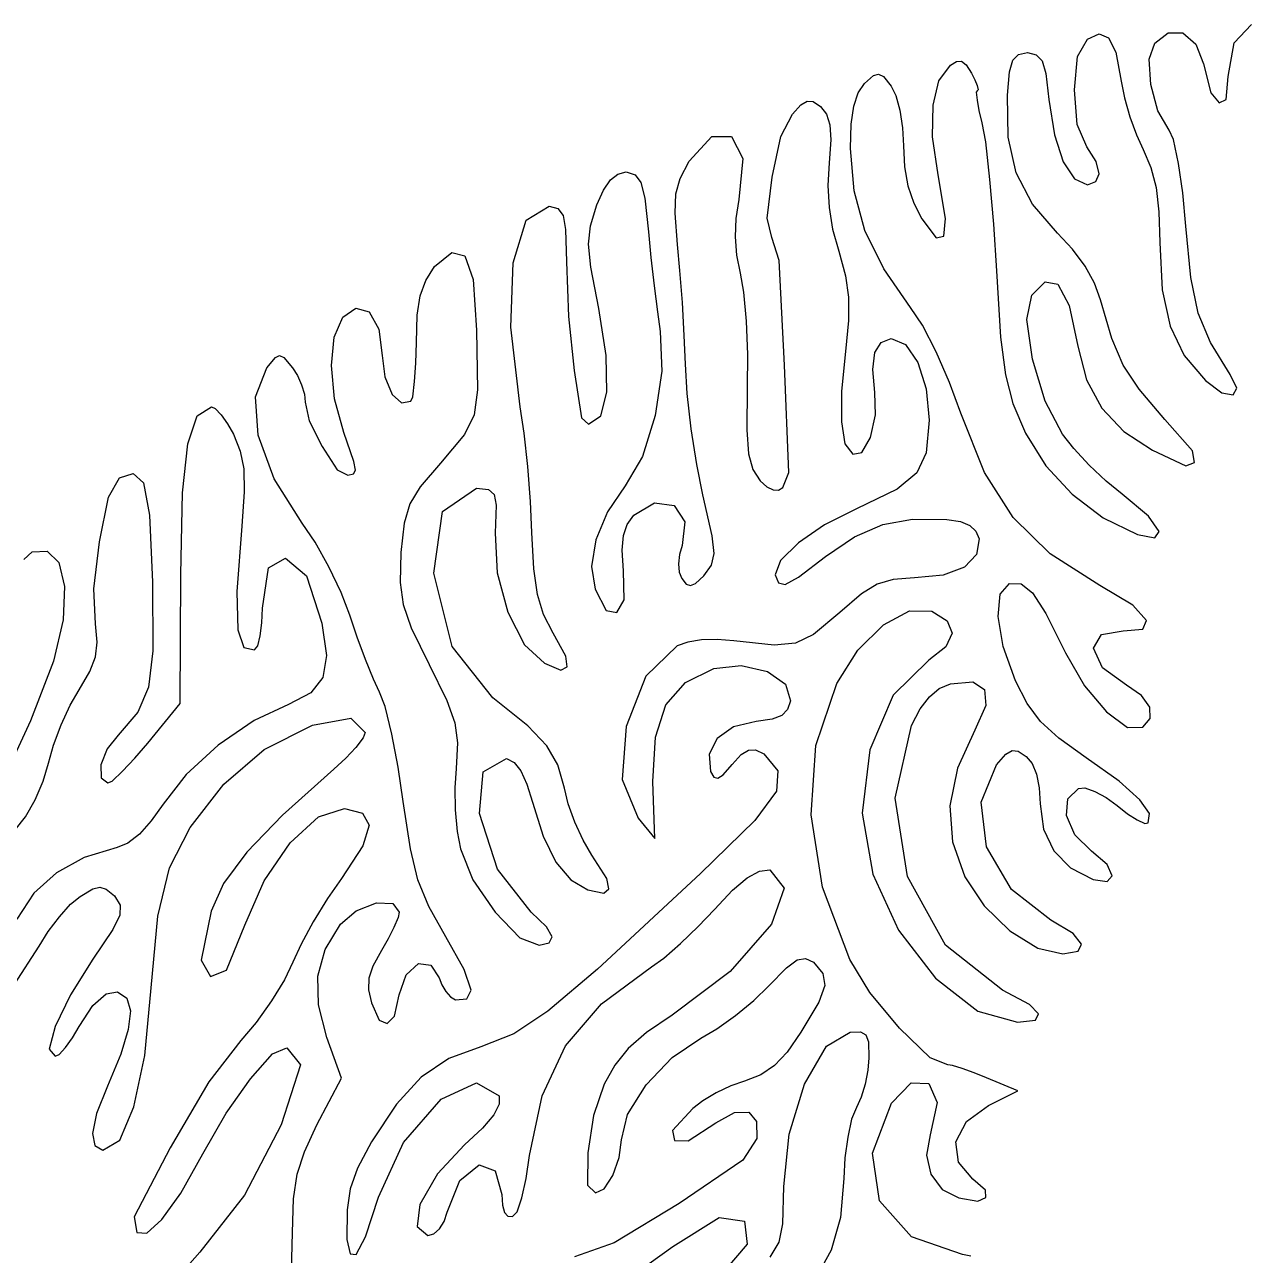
# Model space of a CAD drawing. Header units: metres. Extents: x -276 to 353, y -236 to 239.
# Drawn here: x -136.4 to 6.5, y 93.6 to 237.6 of the extents above; entities that cross this region are included whole.
import ezdxf

# ---------------------------------------------------------------- set-up
doc = ezdxf.new("R2010")
doc.units = ezdxf.units.M
doc.layers.add('Draw', color=2, linetype='CONTINUOUS')

msp = doc.modelspace()

# ---------------------------------------------------------------- linework, layer by layer
at = {"layer": 'draw'}
for p, q in [((-12.01, 235.91), (-10.63, 236.52)), ((-10.63, 236.52), (-9.54, 236.09)), ((-4.12, 235.45), (-2.57, 236.66)), ((-2.57, 236.66), (-0.86, 236.64)), ((-0.86, 236.64), (0.65, 235.33)), ((5.15, 235.47), (7.18, 237.62)), ((-13.18, 233.89), (-12.01, 235.91)), ((-9.54, 236.09), (-8.71, 234.38)), ((-4.78, 233.56), (-4.12, 235.45)), ((0.65, 235.33), (1.55, 233.02)), ((4.45, 231.55), (5.15, 235.47)), ((-21.13, 232.11), (-20.75, 233.46)), ((-20.75, 233.46), (-20.1, 234.13)), ((-20.1, 234.13), (-19.05, 234.37)), ((-19.05, 234.37), (-18, 234.1)), ((-18, 234.1), (-17.32, 233.37)), ((-13.54, 229.97), (-13.18, 233.89)), ((-8.71, 234.38), (-8.06, 230.99)), ((-4.59, 230.6), (-4.78, 233.56)), ((-29.39, 231.02), (-28.06, 232.87)), ((-28.06, 232.87), (-27.33, 233.32)), ((-27.33, 233.32), (-26.75, 233.33)), ((-26.75, 233.33), (-26.2, 232.92)), ((-26.2, 232.92), (-25.59, 231.94)), ((-25.59, 231.94), (-25.19, 231.15)), ((-21.38, 229.37), (-21.13, 232.11)), ((-17.32, 233.37), (-16.88, 231.89)), ((1.55, 233.02), (2.41, 229.65)), ((-38.85, 229.64), (-38.09, 230.74)), ((-38.09, 230.74), (-37.07, 231.65)), ((-37.07, 231.65), (-36.47, 231.83)), ((-36.47, 231.83), (-35.89, 231.54)), ((-35.89, 231.54), (-34.99, 230.43)), ((-30.08, 228.18), (-29.39, 231.02)), ((-25.19, 231.15), (-24.93, 230.48)), ((-16.88, 231.89), (-16.52, 228.87)), ((-8.06, 230.99), (-7.67, 229.05)), ((-3.78, 227.54), (-4.59, 230.6)), ((4.21, 228.87), (4.45, 231.55)), ((-39.37, 228.09), (-38.85, 229.64)), ((-34.99, 230.43), (-34.43, 229.34)), ((-34.43, 229.34), (-33.97, 227.59)), ((-24.91, 229.87), (-25.05, 229.73)), ((-25.05, 229.73), (-24.93, 228.77)), ((-24.93, 230.48), (-24.81, 230)), ((-24.81, 230), (-24.91, 229.87)), ((-21.29, 224.44), (-21.38, 229.37)), ((-13.21, 225.92), (-13.54, 229.97)), ((-7.67, 229.05), (-7.04, 226.84)), ((2.41, 229.65), (3.41, 228.47)), ((-46.55, 227.13), (-45.55, 228.24)), ((-45.55, 228.24), (-44.83, 228.66)), ((-44.83, 228.66), (-44.12, 228.6)), ((-44.12, 228.6), (-43.25, 228.03)), ((-43.25, 228.03), (-42.54, 227.13)), ((-39.66, 225.97), (-39.37, 228.09)), ((-30.13, 224.49), (-30.08, 228.18)), ((-24.93, 228.77), (-24.71, 227.56)), ((-16.52, 228.87), (-15.89, 224.71)), ((3.41, 228.47), (4.21, 228.87)), ((-47.88, 224.53), (-46.55, 227.13)), ((-42.54, 227.13), (-42.16, 225.9)), ((-33.97, 227.59), (-33.66, 225.53)), ((-24.71, 227.56), (-24.37, 226.12)), ((-7.04, 226.84), (-6.27, 224.71)), ((-2.47, 225.27), (-3.78, 227.54)), ((-42.16, 225.9), (-42.06, 224.12)), ((-39.75, 223.11), (-39.66, 225.97)), ((-33.66, 225.53), (-33.55, 223.43)), ((-24.37, 226.12), (-23.95, 223.9)), ((-12.09, 223.31), (-13.21, 225.92)), ((-1.93, 224.17), (-2.47, 225.27)), ((-58.63, 221.62), (-55.98, 224.53)), ((-55.98, 224.53), (-53.68, 224.52)), ((-53.68, 224.52), (-52.36, 221.94)), ((-48.92, 219.76), (-47.88, 224.53)), ((-42.06, 224.12), (-42.26, 221.45)), ((-33.55, 223.43), (-33.42, 220.98)), ((-29.5, 220.03), (-30.13, 224.49)), ((-23.95, 223.9), (-23.47, 219.49)), ((-20.35, 220.28), (-21.29, 224.44)), ((-15.89, 224.71), (-14.87, 221.56)), ((-11, 221.58), (-12.09, 223.31)), ((-6.27, 224.71), (-5.49, 223.01)), ((-1.37, 221.37), (-1.93, 224.17)), ((-52.36, 221.94), (-52.8, 217.16)), ((-39.32, 218.17), (-39.75, 223.11)), ((-5.49, 223.01), (-4.59, 220.91)), ((-59.68, 219.62), (-58.63, 221.62)), ((-42.26, 221.45), (-42.4, 218.79)), ((-33.42, 220.98), (-33.02, 218.76)), ((-14.87, 221.56), (-13.55, 219.55)), ((-10.65, 220.15), (-11, 221.58)), ((-4.59, 220.91), (-3.99, 218.56)), ((-0.87, 217.91), (-1.37, 221.37)), ((-68.66, 218.25), (-67.85, 219.44)), ((-67.85, 219.44), (-66.98, 220.13)), ((-66.98, 220.13), (-66.01, 220.37)), ((-66.01, 220.37), (-64.96, 220.04)), ((-64.96, 220.04), (-64.28, 219.15)), ((-64.28, 219.15), (-63.83, 217.31)), ((-60.19, 217.8), (-59.68, 219.62)), ((-49.5, 214.96), (-48.92, 219.76)), ((-28.63, 214.93), (-29.5, 220.03)), ((-23.47, 219.49), (-23.02, 214.27)), ((-18.45, 216.62), (-20.35, 220.28)), ((-13.55, 219.55), (-12.02, 218.87)), ((-12.02, 218.87), (-11.04, 219.25)), ((-11.04, 219.25), (-10.65, 220.15)), ((-69.44, 216.51), (-68.66, 218.25)), ((-60.28, 215.53), (-60.19, 217.8)), ((-42.4, 218.79), (-42.26, 216.21)), ((-38.05, 213.52), (-39.32, 218.17)), ((-33.02, 218.76), (-32.35, 216.73)), ((-3.99, 218.56), (-3.66, 215.72)), ((-0.52, 214.04), (-0.87, 217.91)), ((-77.69, 214.71), (-75.02, 216.37)), ((-75.02, 216.37), (-73.98, 216.08)), ((-70.18, 214.06), (-69.44, 216.51)), ((-63.83, 217.31), (-63.4, 213.37)), ((-52.8, 217.16), (-53.16, 214.93)), ((-42.26, 216.21), (-41.84, 213.66)), ((-32.35, 216.73), (-31.4, 214.87)), ((-15.51, 213.21), (-18.45, 216.62)), ((-79.21, 209.73), (-77.69, 214.71)), ((-73.98, 216.08), (-73.37, 215.29)), ((-73.37, 215.29), (-73.09, 213.64)), ((-59.98, 211.87), (-60.28, 215.53)), ((-53.16, 214.93), (-53.25, 212.76)), ((-48.95, 212.7), (-49.5, 214.96)), ((-31.4, 214.87), (-29.72, 212.67)), ((-28.84, 212.84), (-28.63, 214.93)), ((-3.66, 215.72), (-3.55, 212.11)), ((-73.09, 213.64), (-73, 209.87)), ((-70.39, 211.92), (-70.18, 214.06)), ((-63.4, 213.37), (-63.1, 210.35)), ((-41.84, 213.66), (-41.13, 211.09)), ((-35.86, 209.02), (-38.05, 213.52)), ((-23.02, 214.27), (-22.67, 208.79)), ((-13.76, 211.35), (-15.51, 213.21)), ((0.08, 208), (-0.52, 214.04)), ((-70.13, 209.21), (-70.39, 211.92)), ((-59.7, 208.85), (-59.98, 211.87)), ((-53.25, 212.76), (-53.09, 210.63)), ((-48.1, 210.02), (-48.95, 212.7)), ((-29.72, 212.67), (-28.84, 212.84)), ((-3.55, 212.11), (-3.26, 206.59)), ((-88.42, 209.32), (-86.4, 210.96)), ((-86.4, 210.96), (-84.88, 210.55)), ((-84.88, 210.55), (-83.9, 207.79)), ((-63.1, 210.35), (-62.73, 207.06)), ((-53.09, 210.63), (-52.67, 208.52)), ((-41.13, 211.09), (-40.33, 208.22)), ((-12.29, 209.36), (-13.76, 211.35)), ((-89.46, 207.67), (-88.42, 209.32)), ((-79.5, 202.22), (-79.21, 209.73)), ((-73, 209.87), (-72.74, 203.47)), ((-69.2, 204.4), (-70.13, 209.21)), ((-47.47, 197.76), (-48.1, 210.02)), ((-32.72, 204.52), (-35.86, 209.02)), ((-11.18, 207.34), (-12.29, 209.36)), ((-90.11, 205.88), (-89.46, 207.67)), ((-83.9, 207.79), (-83.5, 201.87)), ((-59.42, 205.08), (-59.7, 208.85)), ((-52.67, 208.52), (-52.27, 206.32)), ((-40.33, 208.22), (-39.96, 205.72)), ((-22.67, 208.79), (-22.18, 201.04)), ((-18.51, 205.96), (-16.98, 207.5)), ((-16.98, 207.5), (-15.48, 207.24)), ((0.95, 203.86), (0.08, 208)), ((-62.73, 207.06), (-62.35, 203.99)), ((-52.27, 206.32), (-51.97, 202.89)), ((-15.48, 207.24), (-14.14, 204.76)), ((-10.48, 205.4), (-11.18, 207.34)), ((-3.26, 206.59), (-2.33, 202.33)), ((-90.45, 203.61), (-90.11, 205.88)), ((-59.2, 201.22), (-59.42, 205.08)), ((-39.96, 205.72), (-39.97, 202.98)), ((-19.12, 203.11), (-18.51, 205.96)), ((-14.14, 204.76), (-13.16, 199.98)), ((-9.17, 200.87), (-10.48, 205.4)), ((-100.18, 201.05), (-99.16, 203.39)), ((-99.16, 203.39), (-97.62, 204.43)), ((-97.62, 204.43), (-96.08, 204.01)), ((-96.08, 204.01), (-94.93, 201.98)), ((-90.55, 200.41), (-90.45, 203.61)), ((-72.74, 203.47), (-72.08, 197.15)), ((-68.32, 198.9), (-69.2, 204.4)), ((-62.35, 203.99), (-62.03, 201.71)), ((-31.32, 202.44), (-32.72, 204.52)), ((2.38, 200.4), (0.95, 203.86)), ((-94.93, 201.98), (-94.55, 198.87)), ((-83.5, 201.87), (-83.39, 194.86)), ((-78.39, 192.87), (-79.5, 202.22)), ((-62.03, 201.71), (-61.83, 197.05)), ((-51.97, 202.89), (-51.81, 198.99)), ((-39.97, 202.98), (-40.34, 199.36)), ((-29.71, 199.32), (-31.32, 202.44)), ((-18.45, 198.45), (-19.12, 203.11)), ((-2.33, 202.33), (-0.68, 198.9)), ((-100.49, 197.7), (-100.18, 201.05)), ((-90.6, 197.98), (-90.55, 200.41)), ((-59.07, 197.87), (-59.2, 201.22)), ((-36.89, 199.23), (-36.15, 200.42)), ((-36.15, 200.42), (-35, 200.87)), ((-35, 200.87), (-33.3, 200.16)), ((-22.18, 201.04), (-21.61, 196.61)), ((-7.83, 197.75), (-9.17, 200.87)), ((4.67, 196.67), (2.38, 200.4)), ((-107.05, 198.65), (-106.55, 198.87)), ((-106.55, 198.87), (-106.05, 198.65)), ((-94.55, 198.87), (-94.26, 196.4)), ((-68.27, 194.61), (-68.32, 198.9)), ((-51.81, 198.99), (-51.82, 195.16)), ((-40.34, 199.36), (-40.81, 194.71)), ((-37.15, 197.26), (-36.89, 199.23)), ((-33.3, 200.16), (-31.86, 198.07)), ((-28.14, 195.73), (-29.71, 199.32)), ((-13.16, 199.98), (-12.12, 196.06)), ((-0.68, 198.9), (1.81, 195.95)), ((-109.37, 194.06), (-108.05, 197.43)), ((-108.05, 197.43), (-107.05, 198.65)), ((-106.05, 198.65), (-105.05, 197.43)), ((-105.05, 197.43), (-104.48, 196.54)), ((-100.12, 193.83), (-100.49, 197.7)), ((-90.75, 195.83), (-90.6, 197.98)), ((-58.86, 194.44), (-59.07, 197.87)), ((-46.98, 185.19), (-47.47, 197.76)), ((-31.86, 198.07), (-30.88, 194.98)), ((-16.98, 193.56), (-18.45, 198.45)), ((-5.97, 194.94), (-7.83, 197.75)), ((-104.48, 196.54), (-103.99, 195.46)), ((-94.26, 196.4), (-93.4, 194.34)), ((-72.08, 197.15), (-71.22, 191.58)), ((-61.83, 197.05), (-62.59, 191.86)), ((-36.89, 194.57), (-37.15, 197.26)), ((-21.61, 196.61), (-20.73, 193.27)), ((-12.12, 196.06), (-10.34, 192.74)), ((1.81, 195.95), (3.71, 194.5)), ((5.47, 195.05), (4.67, 196.67)), ((-103.99, 195.46), (-103.66, 194.36)), ((-90.95, 194.07), (-90.75, 195.83)), ((-83.39, 194.86), (-83.78, 191.93)), ((-68.97, 191.81), (-68.27, 194.61)), ((-51.82, 195.16), (-51.88, 190.19)), ((-40.81, 194.71), (-40.81, 191.12)), ((-36.81, 191.94), (-36.89, 194.57)), ((-30.88, 194.98), (-30.55, 191.31)), ((-26.83, 192.13), (-28.14, 195.73)), ((-2.94, 191.4), (-5.97, 194.94)), ((3.71, 194.5), (5.04, 194.28)), ((5.04, 194.28), (5.47, 195.05)), ((-109.06, 189.56), (-109.37, 194.06)), ((-103.66, 194.36), (-103.55, 193.43)), ((-103.55, 193.43), (-103.1, 191.24)), ((-99.05, 189.87), (-100.12, 193.83)), ((-93.4, 194.34), (-92.28, 193.36)), ((-92.28, 193.36), (-91.21, 193.55)), ((-91.21, 193.55), (-90.95, 194.07)), ((-58.38, 190.29), (-58.86, 194.44)), ((-20.73, 193.27), (-19.26, 189.79)), ((-14.92, 189.68), (-16.98, 193.56)), ((-117.28, 188.56), (-116.21, 191.83)), ((-116.21, 191.83), (-114.54, 192.87)), ((-114.54, 192.87), (-114.08, 192.69)), ((-114.08, 192.69), (-113.39, 191.93)), ((-113.39, 191.93), (-112.65, 190.9)), ((-83.78, 191.93), (-84.91, 189.64)), ((-77.94, 189.8), (-78.39, 192.87)), ((-70.39, 190.87), (-68.97, 191.81)), ((-62.59, 191.86), (-64.08, 187.06)), ((-37.42, 189.29), (-36.81, 191.94)), ((-24.05, 185.19), (-26.83, 192.13)), ((-10.34, 192.74), (-7.76, 189.99)), ((-112.65, 190.9), (-111.95, 189.67)), ((-103.1, 191.24), (-101.59, 188.23)), ((-71.22, 191.58), (-70.39, 190.87)), ((-57.74, 186.12), (-58.38, 190.29)), ((-51.88, 190.19), (-51.68, 187.37)), ((-40.81, 191.12), (-40.39, 188.56)), ((-30.55, 191.31), (-30.89, 187.51)), ((0.29, 187.72), (-2.94, 191.4)), ((-111.95, 189.67), (-111.16, 187.69)), ((-107.19, 184.44), (-109.06, 189.56)), ((-97.87, 186.48), (-99.05, 189.87)), ((-84.91, 189.64), (-87.74, 186.28)), ((-77.52, 185.88), (-77.94, 189.8)), ((-38.41, 187.52), (-37.42, 189.29)), ((-19.26, 189.79), (-16.9, 185.99)), ((-13.61, 188.01), (-14.92, 189.68)), ((-7.76, 189.99), (-4.39, 187.79)), ((-117.91, 182.83), (-117.28, 188.56)), ((-111.16, 187.69), (-110.76, 185.61)), ((-101.59, 188.23), (-99.81, 185.5)), ((-51.68, 187.37), (-51.19, 185.54)), ((-40.39, 188.56), (-39.48, 187.33)), ((-39.48, 187.33), (-38.41, 187.52)), ((-30.89, 187.51), (-31.98, 185.14)), ((-11.8, 186.07), (-13.61, 188.01)), ((-4.39, 187.79), (-0.5, 185.97)), ((0.5, 186.38), (0.29, 187.72)), ((-97.66, 185.48), (-97.87, 186.48)), ((-87.74, 186.28), (-90.09, 183.53)), ((-77.19, 181.79), (-77.52, 185.88)), ((-64.08, 187.06), (-66.11, 183.65)), ((-57.02, 182.6), (-57.74, 186.12)), ((-16.9, 185.99), (-13.82, 182.64)), ((-9.82, 184.18), (-11.8, 186.07)), ((-0.5, 185.97), (0.5, 186.38)), ((-126.58, 182.3), (-125.3, 184.56)), ((-125.3, 184.56), (-123.68, 185.06)), ((-123.68, 185.06), (-122.47, 183.99)), ((-110.76, 185.61), (-110.71, 182.93)), ((-103.91, 179.26), (-107.19, 184.44)), ((-99.81, 185.5), (-98.57, 184.87)), ((-98.57, 184.87), (-97.89, 185.05)), ((-97.89, 185.05), (-97.66, 185.48)), ((-51.19, 185.54), (-50.31, 184.21)), ((-47.66, 183.42), (-46.98, 185.19)), ((-31.98, 185.14), (-34.27, 183.26)), ((-20.71, 179.92), (-24.05, 185.19)), ((-122.47, 183.99), (-121.77, 180.19)), ((-90.09, 183.53), (-91.31, 181.51)), ((-87.48, 180.63), (-83.52, 183.37)), ((-83.52, 183.37), (-82.11, 183.19)), ((-82.11, 183.19), (-81.45, 182.62)), ((-66.11, 183.65), (-68.2, 180.58)), ((-50.31, 184.21), (-49.52, 183.53)), ((-49.52, 183.53), (-48.79, 183.17)), ((-48.79, 183.17), (-48.16, 183.14)), ((-48.16, 183.14), (-47.66, 183.42)), ((-34.27, 183.26), (-39.04, 180.95)), ((-7.97, 182.65), (-9.82, 184.18)), ((-127.65, 177.09), (-126.58, 182.3)), ((-118.12, 173.26), (-117.91, 182.83)), ((-110.71, 182.93), (-110.99, 178.92)), ((-91.31, 181.51), (-91.97, 179.28)), ((-81.45, 182.62), (-81.22, 181.39)), ((-77.02, 178.18), (-77.19, 181.79)), ((-65.09, 180.19), (-62.67, 181.64)), ((-62.67, 181.64), (-60.38, 181.33)), ((-55.93, 177.77), (-57.02, 182.6)), ((-13.82, 182.64), (-10.18, 179.9)), ((-4.87, 180.09), (-7.97, 182.65)), ((-121.77, 180.19), (-121.45, 172.37)), ((-88.5, 173.41), (-87.48, 180.63)), ((-81.22, 181.39), (-81.34, 178.09)), ((-68.2, 180.58), (-69.55, 177.31)), ((-65.87, 179.12), (-65.09, 180.19)), ((-60.38, 181.33), (-59.14, 179.43)), ((-39.04, 180.95), (-42.79, 179.06)), ((-3.63, 178.28), (-4.87, 180.09)), ((-110.99, 178.92), (-111.56, 171.27)), ((-102.4, 177.03), (-103.91, 179.26)), ((-91.97, 179.28), (-92.36, 175.85)), ((-66.31, 177.83), (-65.87, 179.12)), ((-59.14, 179.43), (-59.44, 176.66)), ((-42.79, 179.06), (-45.85, 176.96)), ((-39.29, 177.67), (-35.97, 179.1)), ((-35.97, 179.1), (-32.47, 179.75)), ((-32.47, 179.75), (-28.49, 179.7)), ((-28.49, 179.7), (-26.89, 179.44)), ((-26.89, 179.44), (-25.78, 179)), ((-25.78, 179), (-25.08, 178.34)), ((-16.37, 175.69), (-20.71, 179.92)), ((-10.18, 179.9), (-6.17, 177.92)), ((-81.34, 178.09), (-81.08, 173.46)), ((-76.8, 173.9), (-77.02, 178.18)), ((-69.55, 177.31), (-70.05, 174.18)), ((-66.45, 176.11), (-66.31, 177.83)), ((-55.69, 175.7), (-55.93, 177.77)), ((-42.69, 175.36), (-39.29, 177.67)), ((-25.08, 178.34), (-24.7, 177.44)), ((-24.7, 177.44), (-24.99, 175.6)), ((-6.17, 177.92), (-4.14, 177.54)), ((-4.14, 177.54), (-3.63, 178.28)), ((-136.48, 175.01), (-135.53, 175.89)), ((-135.53, 175.89), (-133.76, 175.98)), ((-133.76, 175.98), (-132.4, 174.67)), ((-128.29, 171.59), (-127.65, 177.09)), ((-100.81, 174.17), (-102.4, 177.03)), ((-92.36, 175.85), (-92.45, 172.31)), ((-66.31, 173.69), (-66.45, 176.11)), ((-59.44, 176.66), (-59.75, 175.59)), ((-45.85, 176.96), (-47.93, 174.9)), ((-132.4, 174.67), (-131.73, 171.85)), ((-107.87, 174.02), (-105.85, 175.17)), ((-105.85, 175.17), (-103.41, 173.1)), ((-59.75, 175.59), (-59.87, 174.5)), ((-59.87, 174.5), (-59.78, 173.52)), ((-56.9, 173.1), (-56, 174.36)), ((-56, 174.36), (-55.69, 175.7)), ((-47.93, 174.9), (-48.55, 173.2)), ((-45.83, 172.96), (-42.69, 175.36)), ((-24.99, 175.6), (-26.4, 174.13)), ((-10.57, 171.96), (-16.37, 175.69)), ((-118.19, 158.15), (-118.12, 173.26)), ((-108.55, 169.31), (-107.87, 174.02)), ((-103.41, 173.1), (-101.6, 167.57)), ((-99.37, 171.16), (-100.81, 174.17)), ((-86.35, 164.82), (-88.5, 173.41)), ((-81.08, 173.46), (-79.83, 168.84)), ((-76.38, 170.92), (-76.8, 173.9)), ((-70.05, 174.18), (-69.61, 171.52)), ((-66.25, 170.28), (-66.31, 173.69)), ((-59.78, 173.52), (-59.5, 172.79)), ((-57.87, 172.21), (-56.9, 173.1)), ((-48.55, 173.2), (-48.19, 172.29)), ((-47.4, 172.1), (-45.83, 172.96)), ((-32.27, 172.87), (-34.74, 172.69)), ((-28.9, 173.18), (-32.27, 172.87)), ((-26.4, 174.13), (-28.9, 173.18)), ((-131.73, 171.85), (-131.89, 167.96)), ((-128.11, 167.5), (-128.29, 171.59)), ((-121.45, 172.37), (-121.41, 164.31)), ((-92.45, 172.31), (-92.11, 169.74)), ((-69.61, 171.52), (-68.32, 169.04)), ((-59.5, 172.79), (-58.97, 172.12)), ((-58.97, 172.12), (-58.47, 171.95)), ((-58.47, 171.95), (-57.87, 172.21)), ((-48.19, 172.29), (-47.4, 172.1)), ((-36.61, 172.14), (-38.47, 170.99)), ((-34.74, 172.69), (-36.61, 172.14)), ((-22.24, 170.95), (-21.13, 172.21)), ((-21.13, 172.21), (-19.77, 172.15)), ((-19.77, 172.15), (-18.44, 171.1)), ((-6.71, 169.67), (-10.57, 171.96)), ((-111.56, 171.27), (-111.45, 166.77)), ((-98.35, 168.48), (-99.37, 171.16)), ((-75.67, 168.58), (-76.38, 170.92)), ((-67.1, 168.81), (-66.25, 170.28)), ((-38.47, 170.99), (-41, 168.82)), ((-22.47, 168.35), (-22.24, 170.95)), ((-18.44, 171.1), (-16.87, 168.71)), ((-108.62, 167.61), (-108.55, 169.31)), ((-92.11, 169.74), (-91.14, 167.01)), ((-79.83, 168.84), (-77.9, 165.02)), ((-74.56, 166.38), (-75.67, 168.58)), ((-68.32, 169.04), (-67.1, 168.81)), ((-41, 168.82), (-44.06, 166.24)), ((-35.9, 167.37), (-32.86, 168.99)), ((-32.86, 168.99), (-30.24, 168.95)), ((-30.24, 168.95), (-28.42, 167.84)), ((-16.87, 168.71), (-14.58, 164.09)), ((-5.11, 167.88), (-6.71, 169.67)), ((-131.89, 167.96), (-133.02, 163.12)), ((-127.91, 165.33), (-128.11, 167.5)), ((-108.83, 166.09), (-108.62, 167.61)), ((-101.6, 167.57), (-101.05, 163.79)), ((-97.47, 165.93), (-98.35, 168.48)), ((-38.89, 164.41), (-35.9, 167.37)), ((-28.42, 167.84), (-27.84, 166.4)), ((-21.87, 164.84), (-22.47, 168.35)), ((-5.55, 166.85), (-5.11, 167.88)), ((-111.45, 166.77), (-110.73, 164.7)), ((-109.12, 164.89), (-108.83, 166.09)), ((-96.5, 163.32), (-97.47, 165.93)), ((-91.14, 167.01), (-89.05, 162.74)), ((-73.04, 163.7), (-74.56, 166.38)), ((-44.06, 166.24), (-46.18, 165.2)), ((-27.84, 166.4), (-28.57, 164.78)), ((-11.3, 164.64), (-10.36, 166.23)), ((-10.36, 166.23), (-7.83, 166.65)), ((-7.83, 166.65), (-5.55, 166.85)), ((-128.1, 163.6), (-127.91, 165.33)), ((-121.41, 164.31), (-121.91, 160.07)), ((-110.73, 164.7), (-109.48, 164.42)), ((-109.48, 164.42), (-109.12, 164.89)), ((-81.61, 158.81), (-86.35, 164.82)), ((-77.9, 165.02), (-75.56, 162.88)), ((-60.03, 164.89), (-63.7, 161.34)), ((-58.8, 165.35), (-60.03, 164.89)), ((-57.19, 165.61), (-58.8, 165.35)), ((-55.35, 165.66), (-57.19, 165.61)), ((-53.41, 165.49), (-55.35, 165.66)), ((-48.68, 164.97), (-53.41, 165.49)), ((-46.18, 165.2), (-48.68, 164.97)), ((-41.34, 160.51), (-38.89, 164.41)), ((-28.57, 164.78), (-30.59, 163.21)), ((-20.43, 160.81), (-21.87, 164.84)), ((-10.26, 162.35), (-11.3, 164.64)), ((-133.02, 163.12), (-135.7, 156.12)), ((-128.75, 161.9), (-128.1, 163.6)), ((-101.05, 163.79), (-101.48, 161.21)), ((-95.56, 161.01), (-96.5, 163.32)), ((-75.56, 162.88), (-73.64, 162.07)), ((-72.91, 162.46), (-73.04, 163.7)), ((-30.59, 163.21), (-34.75, 159.15)), ((-14.58, 164.09), (-12.38, 160.24)), ((-130, 159.77), (-128.75, 161.9)), ((-89.05, 162.74), (-86.98, 158.52)), ((-73.64, 162.07), (-72.91, 162.46)), ((-59.07, 160.61), (-55.74, 162.25)), ((-55.74, 162.25), (-52.54, 162.62)), ((-52.54, 162.62), (-49.46, 161.92)), ((-49.46, 161.92), (-47.34, 160.41)), ((-7.43, 160.31), (-10.26, 162.35)), ((-121.91, 160.07), (-123.14, 157.16)), ((-101.48, 161.21), (-102.92, 159.39)), ((-94.86, 159.49), (-95.56, 161.01)), ((-63.7, 161.34), (-66.01, 155.47)), ((-61.34, 157.99), (-59.07, 160.61)), ((-47.34, 160.41), (-46.75, 158.48)), ((-43.79, 153.23), (-41.34, 160.51)), ((-30.51, 158.95), (-29.35, 159.91)), ((-29.35, 159.91), (-28.05, 160.47)), ((-28.05, 160.47), (-25.44, 160.71)), ((-25.44, 160.71), (-24.07, 159.81)), ((-19.06, 158.14), (-20.43, 160.81)), ((-12.38, 160.24), (-9.78, 157.17)), ((-5.68, 159.11), (-7.43, 160.31)), ((-131.05, 157.96), (-130, 159.77)), ((-102.92, 159.39), (-105.52, 158.03)), ((-94.2, 157.79), (-94.86, 159.49)), ((-86.98, 158.52), (-86.04, 155.89)), ((-77.52, 155.54), (-81.61, 158.81)), ((-46.75, 158.48), (-47.1, 157.44)), ((-34.75, 159.15), (-37.48, 152.75)), ((-31.58, 157.54), (-30.51, 158.95)), ((-24.07, 159.81), (-23.92, 157.93)), ((-4.71, 157.72), (-5.68, 159.11)), ((-132.1, 155.67), (-131.05, 157.96)), ((-123.14, 157.16), (-125.46, 154.46)), ((-121.99, 153.51), (-118.19, 158.15)), ((-105.52, 158.03), (-109.55, 156.16)), ((-93.43, 154.55), (-94.2, 157.79)), ((-62.58, 154.21), (-61.34, 157.99)), ((-47.1, 157.44), (-47.77, 156.75)), ((-32.6, 155.59), (-31.58, 157.54)), ((-23.92, 157.93), (-25.21, 155.04)), ((-17.51, 156.04), (-19.06, 158.14)), ((-9.78, 157.17), (-7.31, 155.35)), ((-4.69, 156.42), (-4.71, 157.72)), ((-135.7, 156.12), (-138.94, 149.1)), ((-133, 153.28), (-132.1, 155.67)), ((-109.55, 156.16), (-113.73, 153.27)), ((-108.38, 152.76), (-102.71, 155.62)), ((-102.71, 155.62), (-98.22, 156.43)), ((-98.22, 156.43), (-96.55, 154.76)), ((-86.04, 155.89), (-85.74, 153.54)), ((-50.8, 156.06), (-53.42, 155.43)), ((-48.91, 156.32), (-50.8, 156.06)), ((-47.77, 156.75), (-48.91, 156.32)), ((-34.51, 147.06), (-32.6, 155.59)), ((-15.38, 154.09), (-17.51, 156.04)), ((-5.53, 155.39), (-4.69, 156.42)), ((-125.46, 154.46), (-126.74, 152.87)), ((-96.55, 154.76), (-96.76, 154.13)), ((-92.68, 150.71), (-93.43, 154.55)), ((-75.27, 153.21), (-77.52, 155.54)), ((-66.01, 155.47), (-66.45, 149.26)), ((-62.86, 149.04), (-62.58, 154.21)), ((-53.42, 155.43), (-55.36, 154.07)), ((-25.21, 155.04), (-27.24, 150.57)), ((-7.31, 155.35), (-5.53, 155.39)), ((-133.6, 151.17), (-133, 153.28)), ((-126.74, 152.87), (-127.48, 150.96)), ((-123.51, 151.74), (-121.99, 153.51)), ((-113.73, 153.27), (-117.48, 149.86)), ((-113.08, 148.72), (-108.38, 152.76)), ((-97.62, 153.02), (-98.8, 151.76)), ((-96.76, 154.13), (-97.62, 153.02)), ((-85.74, 153.54), (-85.91, 150.53)), ((-73.98, 150.99), (-75.27, 153.21)), ((-55.36, 154.07), (-56.3, 152.23)), ((-51.7, 152.7), (-50.88, 152.72)), ((-50.88, 152.72), (-49.87, 152.27)), ((-44.36, 145.14), (-43.79, 153.23)), ((-37.48, 152.75), (-38.37, 145.31)), ((-12.18, 151.79), (-15.38, 154.09)), ((-124.94, 150.24), (-123.51, 151.74)), ((-98.8, 151.76), (-100.2, 150.48)), ((-82.72, 150.17), (-80, 151.72)), ((-80, 151.72), (-79.12, 151.27)), ((-79.12, 151.27), (-78.33, 150.28)), ((-56.3, 152.23), (-56.12, 150.19)), ((-53.61, 151.02), (-52.53, 152.2)), ((-52.53, 152.2), (-51.7, 152.7)), ((-49.87, 152.27), (-48.23, 150.27)), ((-22.67, 150.98), (-21.57, 152.21)), ((-21.57, 152.21), (-20.83, 152.65)), ((-20.83, 152.65), (-20.11, 152.58)), ((-20.11, 152.58), (-19.17, 151.97)), ((-19.17, 151.97), (-18.49, 151.13)), ((-8.31, 149.05), (-12.18, 151.79)), ((-134.22, 149.05), (-133.6, 151.17)), ((-127.48, 150.96), (-127.44, 149.47)), ((-126.17, 149.07), (-124.94, 150.24)), ((-117.48, 149.86), (-120.19, 146.37)), ((-100.2, 150.48), (-106.22, 145.1)), ((-92.08, 146.7), (-92.68, 150.71)), ((-85.91, 150.53), (-86.05, 148.3)), ((-83.18, 145.28), (-82.72, 150.17)), ((-78.33, 150.28), (-77.61, 148.73)), ((-73.23, 148.24), (-73.98, 150.99)), ((-56.12, 150.19), (-55.73, 149.55)), ((-54.66, 149.81), (-53.61, 151.02)), ((-48.23, 150.27), (-48.4, 147.9)), ((-27.24, 150.57), (-28.11, 146.19)), ((-24.45, 146.61), (-22.67, 150.98)), ((-18.49, 151.13), (-17.98, 149.87)), ((-17.98, 149.87), (-17.66, 148.28)), ((-135.16, 146.88), (-134.22, 149.05)), ((-127.44, 149.47), (-126.67, 148.87)), ((-126.67, 148.87), (-126.17, 149.07)), ((-117.04, 143.65), (-113.08, 148.72)), ((-77.61, 148.73), (-76.97, 146.59)), ((-66.45, 149.26), (-64.61, 144.73)), ((-62.66, 142.37), (-62.86, 149.04)), ((-55.73, 149.55), (-55.28, 149.42)), ((-55.28, 149.42), (-54.66, 149.81)), ((-5.89, 146.9), (-8.31, 149.05)), ((-86.05, 148.3), (-86, 145.71)), ((-72.8, 146.42), (-73.23, 148.24)), ((-48.4, 147.9), (-50.93, 144.45)), ((-33.06, 137.91), (-34.51, 147.06)), ((-17.66, 148.28), (-17.55, 146.43)), ((-14.48, 145.04), (-14.31, 147.01)), ((-14.31, 147.01), (-13.08, 148.22)), ((-13.08, 148.22), (-12.31, 148.27)), ((-12.31, 148.27), (-11.14, 147.87)), ((-11.14, 147.87), (-9.82, 147.15)), ((-9.82, 147.15), (-8.54, 146.21)), ((-136.29, 144.9), (-135.16, 146.88)), ((-120.19, 146.37), (-121.57, 144.41)), ((-102.01, 144.89), (-98.97, 145.87)), ((-98.97, 145.87), (-96.86, 145.32)), ((-91.24, 141.16), (-92.08, 146.7)), ((-86, 145.71), (-85.77, 143.18)), ((-76.97, 146.59), (-75.72, 142.63)), ((-72.02, 144.27), (-72.8, 146.42)), ((-28.11, 146.19), (-27.8, 141.95)), ((-23.82, 141.37), (-24.45, 146.61)), ((-17.55, 146.43), (-17.14, 143.45)), ((-8.54, 146.21), (-7.32, 145.26)), ((-4.74, 145.27), (-5.89, 146.9)), ((-137.49, 143.37), (-136.29, 144.9)), ((-121.57, 144.41), (-122.96, 142.87)), ((-106.22, 145.1), (-110.39, 140.76)), ((-105.31, 141.85), (-102.01, 144.89)), ((-96.86, 145.32), (-96.08, 143.92)), ((-81.06, 138.78), (-83.18, 145.28)), ((-71.05, 142.16), (-72.02, 144.27)), ((-64.61, 144.73), (-62.66, 142.37)), ((-50.93, 144.45), (-57.3, 138.25)), ((-43.02, 136.64), (-44.36, 145.14)), ((-38.37, 145.31), (-37.15, 138.17)), ((-13.48, 142.78), (-14.48, 145.04)), ((-7.32, 145.26), (-6.21, 144.54)), ((-6.21, 144.54), (-5.3, 144.1)), ((-5.3, 144.1), (-4.92, 144.17)), ((-4.92, 144.17), (-4.74, 145.27)), ((-122.96, 142.87), (-124.31, 141.81)), ((-119.43, 138.94), (-117.04, 143.65)), ((-96.08, 143.92), (-96.8, 141.48)), ((-85.77, 143.18), (-85.39, 141.13)), ((-75.72, 142.63), (-74.21, 139.6)), ((-17.14, 143.45), (-15.94, 140.92)), ((-11.54, 140.87), (-13.48, 142.78)), ((-125.55, 141.3), (-129.42, 140.14)), ((-124.31, 141.81), (-125.55, 141.3)), ((-108.35, 137.42), (-105.31, 141.85)), ((-96.8, 141.48), (-99.32, 137.69)), ((-70.02, 140.42), (-71.05, 142.16)), ((-27.8, 141.95), (-26.35, 137.88)), ((-20.91, 136.39), (-23.82, 141.37)), ((-129.42, 140.14), (-132.67, 138.35)), ((-110.39, 140.76), (-113.13, 137.09)), ((-90.36, 137.51), (-91.24, 141.16)), ((-85.39, 141.13), (-83.93, 137.5)), ((-68.27, 137.68), (-70.02, 140.42)), ((-15.94, 140.92), (-13.98, 138.94)), ((-9.72, 139.3), (-11.54, 140.87)), ((-132.67, 138.35), (-135.3, 135.94)), ((-120.8, 133.25), (-119.43, 138.94)), ((-77.13, 133.75), (-81.06, 138.78)), ((-74.21, 139.6), (-72.47, 137.5)), ((-51.83, 137.75), (-50.4, 138.53)), ((-50.4, 138.53), (-49.18, 138.67)), ((-49.18, 138.67), (-47.5, 136.54)), ((-13.98, 138.94), (-11.34, 137.57)), ((-9.13, 137.98), (-9.72, 139.3)), ((-113.13, 137.09), (-114.56, 133.86)), ((-110.61, 132.22), (-108.35, 137.42)), ((-99.32, 137.69), (-100.96, 135.33)), ((-89.11, 134.41), (-90.36, 137.51)), ((-83.93, 137.5), (-81.34, 133.73)), ((-72.47, 137.5), (-70.5, 136.36)), ((-57.3, 138.25), (-69.37, 127.07)), ((-68.01, 136.45), (-68.27, 137.68)), ((-53.55, 136.31), (-51.83, 137.75)), ((-37.15, 138.17), (-34.14, 131.63)), ((-28.61, 129.89), (-33.06, 137.91)), ((-26.35, 137.88), (-24.09, 134.46)), ((-11.34, 137.57), (-9.72, 137.33)), ((-9.72, 137.33), (-9.13, 137.98)), ((-135.3, 135.94), (-137.3, 132.91)), ((-131.01, 134.66), (-129.9, 135.57)), ((-129.9, 135.57), (-128.43, 136.45)), ((-128.43, 136.45), (-127.58, 136.67)), ((-127.58, 136.67), (-126.84, 136.44)), ((-126.84, 136.44), (-125.88, 135.63)), ((-125.88, 135.63), (-125.23, 134.55)), ((-70.5, 136.36), (-68.63, 135.96)), ((-68.63, 135.96), (-68.01, 136.45)), ((-55.68, 134.06), (-53.55, 136.31)), ((-47.5, 136.54), (-48.99, 132.33)), ((-39.83, 128.2), (-43.02, 136.64)), ((-16.3, 132.78), (-20.91, 136.39)), ((-132.32, 133.19), (-131.01, 134.66)), ((-125.23, 134.55), (-125.24, 133.39)), ((-100.96, 135.33), (-102.61, 132.62)), ((-97.6, 133.9), (-95.22, 134.81)), ((-95.22, 134.81), (-93.31, 134.74)), ((-93.31, 134.74), (-92.55, 133.74)), ((-87.11, 130.84), (-89.11, 134.41)), ((-57.57, 132.05), (-55.68, 134.06)), ((-24.09, 134.46), (-21.08, 131.54)), ((-133.63, 131.47), (-132.32, 133.19)), ((-125.24, 133.39), (-126.06, 131.71)), ((-121.6, 124.87), (-120.8, 133.25)), ((-114.56, 133.86), (-115.72, 128.13)), ((-102.61, 132.62), (-104.05, 129.98)), ((-99.41, 132.33), (-97.6, 133.9)), ((-92.67, 133.11), (-93.17, 131.95)), ((-92.55, 133.74), (-92.67, 133.11)), ((-81.34, 133.73), (-78.45, 130.73)), ((-75.31, 132.01), (-77.13, 133.75)), ((-13.67, 131.23), (-16.3, 132.78)), ((-134.71, 129.74), (-133.63, 131.47)), ((-126.06, 131.71), (-128.41, 128.23)), ((-112.76, 126.93), (-110.61, 132.22)), ((-101.22, 129.35), (-99.41, 132.33)), ((-93.17, 131.95), (-93.84, 130.61)), ((-74.67, 130.85), (-75.31, 132.01)), ((-59.65, 130.06), (-57.57, 132.05)), ((-48.99, 132.33), (-53.83, 126.79)), ((-34.14, 131.63), (-29.78, 126.01)), ((-21.08, 131.54), (-17.84, 129.53)), ((-12.71, 130), (-13.67, 131.23)), ((-137.61, 125.24), (-134.71, 129.74)), ((-104.05, 129.98), (-104.99, 127.88)), ((-93.84, 130.61), (-94.64, 129.24)), ((-84.94, 127.02), (-87.11, 130.84)), ((-78.45, 130.73), (-76.19, 129.87)), ((-76.19, 129.87), (-75, 130.15)), ((-75, 130.15), (-74.67, 130.85)), ((-61.6, 128.36), (-59.65, 130.06)), ((-21.96, 124.61), (-28.61, 129.89)), ((-13.1, 129.17), (-12.71, 130)), ((-128.41, 128.23), (-131.04, 124.06)), ((-102.09, 126.25), (-101.22, 129.35)), ((-94.64, 129.24), (-95.63, 127.43)), ((-63.05, 127.33), (-61.6, 128.36)), ((-45.98, 128.14), (-45.01, 128.3)), ((-45.01, 128.3), (-44.06, 127.88)), ((-17.84, 129.53), (-14.91, 128.87)), ((-14.91, 128.87), (-13.1, 129.17)), ((-115.72, 128.13), (-114.63, 126.22)), ((-114.63, 126.22), (-112.76, 126.93)), ((-104.99, 127.88), (-105.97, 125.83)), ((-95.63, 127.43), (-96.1, 126)), ((-91.76, 126.41), (-90.32, 127.72)), ((-90.32, 127.72), (-88.87, 127.52)), ((-88.87, 127.52), (-87.88, 126.03)), ((-84.15, 124.59), (-84.94, 127.02)), ((-69.37, 127.07), (-75.17, 122.14)), ((-68.89, 123), (-63.05, 127.33)), ((-53.83, 126.79), (-60.61, 121.68)), ((-49.31, 125.1), (-47.23, 127.23)), ((-47.23, 127.23), (-45.98, 128.14)), ((-44.06, 127.88), (-42.97, 126.54)), ((-37.47, 124.33), (-39.83, 128.2)), ((-105.97, 125.83), (-107.51, 123.34)), ((-102.02, 122.87), (-102.09, 126.25)), ((-96.1, 126), (-96.15, 124.65)), ((-92.55, 124.07), (-91.76, 126.41)), ((-87.88, 126.03), (-87.58, 125.22)), ((-42.97, 126.54), (-42.75, 125.14)), ((-29.78, 126.01), (-24.86, 122.16)), ((-131.04, 124.06), (-132.81, 120.35)), ((-128.43, 122.79), (-126.87, 124.19)), ((-126.87, 124.19), (-125.51, 124.42)), ((-125.51, 124.42), (-124.43, 123.67)), ((-122.34, 116.94), (-121.6, 124.87)), ((-96.15, 124.65), (-95.8, 123.12)), ((-93.12, 121.55), (-92.55, 124.07)), ((-87.58, 125.22), (-87.11, 124.45)), ((-87.11, 124.45), (-86.55, 123.83)), ((-84.66, 123.57), (-84.15, 124.59)), ((-51.05, 123.41), (-49.31, 125.1)), ((-42.75, 125.14), (-43.44, 123.21)), ((-34, 120.17), (-37.47, 124.33)), ((-18.78, 122.94), (-21.96, 124.61)), ((-130, 120.35), (-128.43, 122.79)), ((-124.43, 123.67), (-124.02, 122.2)), ((-107.51, 123.34), (-109.31, 120.83)), ((-101.02, 119.05), (-102.02, 122.87)), ((-95.8, 123.12), (-94.9, 121.09)), ((-86.55, 123.83), (-85.99, 123.49)), ((-85.99, 123.49), (-84.66, 123.57)), ((-73.08, 118.08), (-68.89, 123)), ((-53.19, 121.64), (-51.05, 123.41)), ((-43.44, 123.21), (-45.54, 119.68)), ((-17.75, 121.83), (-18.78, 122.94)), ((-124.02, 122.2), (-124.28, 120)), ((-94.9, 121.09), (-93.97, 120.71)), ((-93.97, 120.71), (-93.12, 121.55)), ((-75.17, 122.14), (-79.15, 119.5)), ((-60.61, 121.68), (-63.61, 119.63)), ((-55.38, 120.07), (-53.19, 121.64)), ((-24.86, 122.16), (-20.19, 120.87)), ((-20.19, 120.87), (-18.11, 121.11)), ((-18.11, 121.11), (-17.75, 121.83)), ((-132.81, 120.35), (-133.53, 117.7)), ((-130.78, 119.02), (-130, 120.35)), ((-124.28, 120), (-125.15, 117.11)), ((-109.31, 120.83), (-111.11, 118.71)), ((-63.61, 119.63), (-65.75, 117.77)), ((-57.27, 118.97), (-55.38, 120.07)), ((-45.54, 119.68), (-47.15, 117.36)), ((-42.57, 118.04), (-39.8, 119.69)), ((-39.8, 119.69), (-38.59, 119.73)), ((-38.59, 119.73), (-37.95, 119.38)), ((-30.43, 116.67), (-34, 120.17)), ((-131.6, 117.89), (-130.78, 119.02)), ((-111.11, 118.71), (-114.83, 113.87)), ((-99.31, 114.3), (-101.02, 119.05)), ((-79.15, 119.5), (-83.01, 117.99)), ((-60.61, 116.74), (-57.27, 118.97)), ((-37.95, 119.38), (-37.64, 118.54)), ((-37.64, 118.54), (-37.59, 116.69)), ((-133.53, 117.7), (-132.82, 116.87)), ((-132.82, 116.87), (-132.34, 117.07)), ((-132.34, 117.07), (-131.6, 117.89)), ((-125.15, 117.11), (-126.7, 113.37)), ((-123.61, 110.96), (-122.34, 116.94)), ((-109.98, 114.23), (-107.39, 117.17)), ((-107.39, 117.17), (-105.72, 117.87)), ((-105.72, 117.87), (-104.1, 115.85)), ((-83.01, 117.99), (-86.75, 116.59)), ((-75.82, 112.25), (-73.08, 118.08)), ((-65.75, 117.77), (-67.33, 115.84)), ((-63.65, 113.52), (-60.61, 116.74)), ((-47.15, 117.36), (-48.64, 115.78)), ((-45.11, 113.59), (-42.57, 118.04)), ((-37.59, 116.69), (-37.71, 115.24)), ((-104.1, 115.85), (-106.37, 108.86)), ((-86.75, 116.59), (-89.97, 114.42)), ((-67.33, 115.84), (-68.58, 113.62)), ((-48.64, 115.78), (-50.24, 114.71)), ((-28.34, 115.87), (-30.43, 116.67)), ((-27.82, 115.8), (-28.34, 115.87)), ((-26.66, 115.42), (-27.82, 115.8)), ((-25.29, 114.93), (-26.66, 115.42)), ((-114.83, 113.87), (-119.35, 106.13)), ((-112.82, 110.21), (-109.98, 114.23)), ((-102.18, 108.84), (-99.31, 114.3)), ((-89.97, 114.42), (-92.89, 111.27)), ((-52.16, 113.97), (-53.74, 113.42)), ((-50.24, 114.71), (-52.16, 113.97)), ((-37.71, 115.24), (-38.03, 113.61)), ((-23.83, 114.34), (-25.29, 114.93)), ((-20.16, 112.81), (-23.83, 114.34)), ((-126.7, 113.37), (-127.97, 110.18)), ((-87.63, 111.85), (-83.5, 113.75)), ((-83.5, 113.75), (-80.86, 112.24)), ((-68.58, 113.62), (-69.81, 109.95)), ((-65.85, 110.04), (-63.65, 113.52)), ((-55.45, 112.6), (-57.03, 111.66)), ((-53.74, 113.42), (-55.45, 112.6)), ((-46.94, 107.75), (-45.11, 113.59)), ((-38.03, 113.61), (-38.5, 112.07)), ((-34.96, 111.37), (-32.63, 113.77)), ((-32.63, 113.77), (-30.59, 113.69)), ((-30.59, 113.69), (-29.61, 111.44)), ((-23.61, 111.09), (-20.16, 112.81)), ((-125.26, 107.04), (-123.61, 110.96)), ((-92.89, 111.27), (-95.79, 106.87)), ((-92.07, 106.78), (-87.63, 111.85)), ((-80.85, 111.26), (-81.5, 110.01)), ((-80.86, 112.24), (-80.85, 111.26)), ((-77.3, 105.24), (-75.82, 112.25)), ((-57.03, 111.66), (-58.19, 110.74)), ((-38.5, 112.07), (-39.05, 110.87)), ((-37.19, 105.51), (-34.96, 111.37)), ((-29.61, 111.44), (-30.43, 107.69)), ((-26.16, 109.22), (-23.61, 111.09)), ((-127.97, 110.18), (-128.45, 107.84)), ((-115.55, 105.43), (-112.82, 110.21)), ((-81.5, 110.01), (-82.81, 108.45)), ((-69.81, 109.95), (-70.47, 105.58)), ((-66.55, 107.08), (-65.85, 110.04)), ((-58.19, 110.74), (-60.56, 108.17)), ((-55.51, 109.07), (-53.32, 110.3)), ((-53.32, 110.3), (-51.66, 110.32)), ((-51.66, 110.32), (-50.74, 109.25)), ((-39.61, 109.52), (-40.07, 107.4)), ((-39.05, 110.87), (-39.61, 109.52)), ((-106.37, 108.86), (-110.67, 100.62)), ((-103.66, 105.69), (-102.18, 108.84)), ((-82.81, 108.45), (-84.9, 106.49)), ((-60.56, 108.17), (-60.35, 106.99)), ((-58.75, 106.96), (-55.51, 109.07)), ((-50.74, 109.25), (-50.72, 107.26)), ((-27.41, 106.87), (-26.16, 109.22)), ((-128.45, 107.84), (-128.17, 106.44)), ((-127.24, 105.87), (-125.26, 107.04)), ((-95.79, 106.87), (-97.44, 103.75)), ((-95, 100.37), (-92.07, 106.78)), ((-66.81, 105), (-66.55, 107.08)), ((-60.35, 106.99), (-58.75, 106.96)), ((-50.72, 107.26), (-52.34, 104.71)), ((-47.55, 101.62), (-46.94, 107.75)), ((-40.07, 107.4), (-40.4, 104.98)), ((-30.43, 107.69), (-30.85, 105.31)), ((-27.12, 104.49), (-27.41, 106.87)), ((-128.17, 106.44), (-127.24, 105.87)), ((-119.35, 106.13), (-123.56, 98.06)), ((-118.12, 100.86), (-115.55, 105.43)), ((-104.5, 103.06), (-103.66, 105.69)), ((-84.9, 106.49), (-88.09, 103.09)), ((-77.69, 102.55), (-77.3, 105.24)), ((-70.47, 105.58), (-70.53, 101.77)), ((-36.37, 99.95), (-37.19, 105.51)), ((-30.85, 105.31), (-30.34, 103.05)), ((-97.44, 103.75), (-98.3, 101.36)), ((-85.45, 102.33), (-83.19, 104.14)), ((-83.19, 104.14), (-81.34, 103.46)), ((-67.56, 102.93), (-66.81, 105)), ((-52.34, 104.71), (-59.78, 99.62)), ((-40.4, 104.98), (-40.52, 102.57)), ((-25.42, 102.49), (-27.12, 104.49)), ((-104.92, 100.19), (-104.5, 103.06)), ((-88.09, 103.09), (-90.14, 99.52)), ((-86.94, 98.62), (-85.45, 102.33)), ((-81.34, 103.46), (-80.55, 100.68)), ((-78.19, 100.31), (-77.69, 102.55)), ((-68.57, 101.36), (-67.56, 102.93)), ((-40.52, 102.57), (-40.91, 97.99)), ((-30.34, 103.05), (-29, 101.29)), ((-23.94, 101.21), (-25.42, 102.49)), ((-120.32, 97.78), (-118.12, 100.86)), ((-98.3, 101.36), (-98.66, 98.88)), ((-70.53, 101.77), (-69.59, 100.87)), ((-69.59, 100.87), (-68.57, 101.36)), ((-47.66, 97.26), (-47.55, 101.62)), ((-29, 101.29), (-27.05, 100.28)), ((-23.89, 100.34), (-23.94, 101.21)), ((-110.67, 100.62), (-115.91, 93.92)), ((-105.05, 96.25), (-104.92, 100.19)), ((-96.51, 95.72), (-95, 100.37)), ((-90.14, 99.52), (-90.46, 96.96)), ((-80.55, 100.68), (-80.48, 99.42)), ((-80.48, 99.42), (-80.23, 98.58)), ((-78.76, 98.64), (-78.19, 100.31)), ((-59.78, 99.62), (-67.42, 95.02)), ((-32.6, 95.75), (-36.37, 99.95)), ((-27.05, 100.28), (-24.85, 99.91)), ((-24.85, 99.91), (-23.89, 100.34)), ((-123.56, 98.06), (-123.26, 96.25)), ((-98.66, 98.88), (-98.67, 95.42)), ((-87.31, 97.54), (-86.94, 98.62)), ((-80.23, 98.58), (-79.83, 98.16)), ((-79.83, 98.16), (-79.3, 98.12)), ((-79.3, 98.12), (-78.76, 98.64)), ((-60.55, 94.62), (-55.12, 97.99)), ((-55.12, 97.99), (-52.14, 97.56)), ((-40.91, 97.99), (-42.02, 94.17)), ((-122.09, 96.15), (-120.32, 97.78)), ((-90.46, 96.96), (-89.2, 95.87)), ((-88.52, 96.07), (-87.86, 96.65)), ((-87.86, 96.65), (-87.31, 97.54)), ((-52.14, 97.56), (-51.85, 94.87)), ((-48.09, 95.11), (-47.66, 97.26)), ((-123.26, 96.25), (-122.09, 96.15)), ((-105.16, 91.67), (-105.05, 96.25)), ((-98.67, 95.42), (-98.28, 93.75)), ((-97.59, 93.67), (-96.51, 95.72)), ((-89.2, 95.87), (-88.52, 96.07)), ((-49.13, 93.35), (-48.09, 95.11)), ((-26.63, 93.67), (-32.6, 95.75)), ((-115.91, 93.92), (-117.65, 91.96)), ((-98.28, 93.75), (-97.59, 93.67)), ((-67.42, 95.02), (-72.05, 93.41)), ((-64.81, 91.52), (-60.55, 94.62)), ((-51.85, 94.87), (-55.8, 90.23)), ((-42.02, 94.17), (-44.15, 90.32)), ((-25.67, 93.45), (-26.63, 93.67))]:
    msp.add_line(p, q, dxfattribs=at)

doc.saveas('drawing.dxf')
